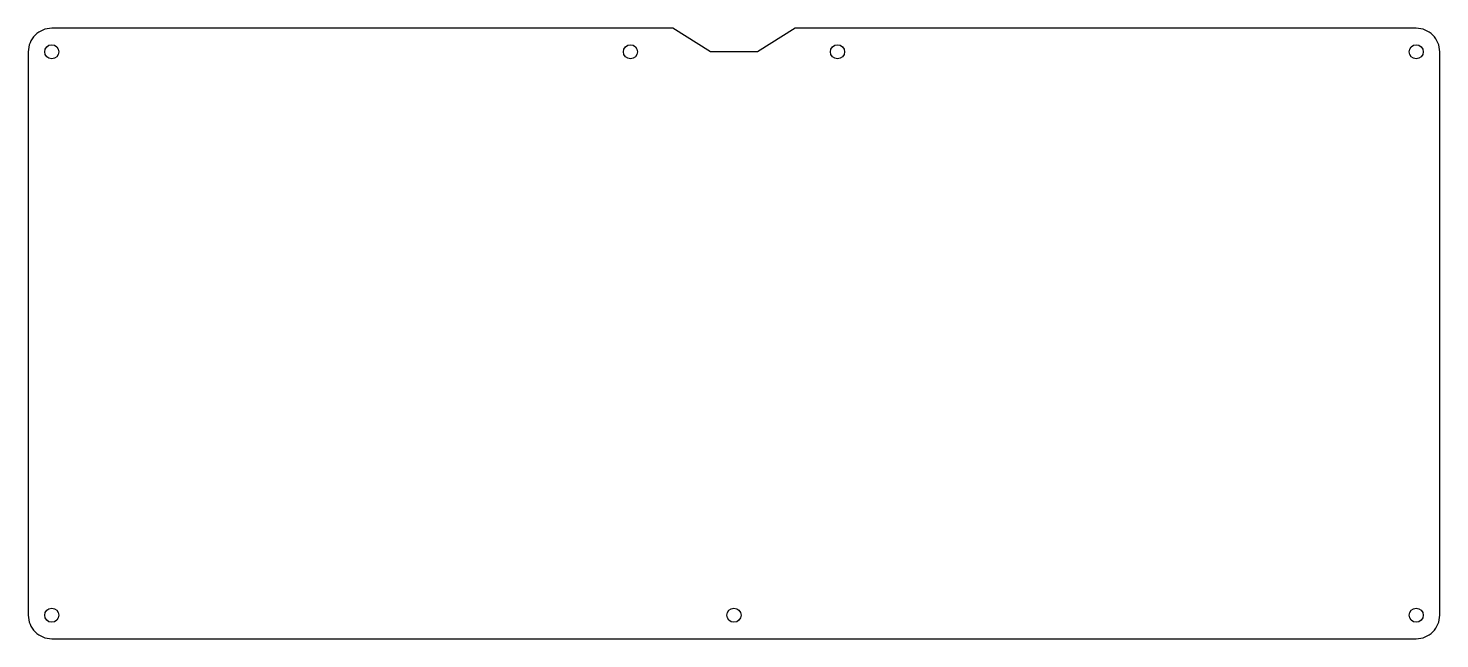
# Model space of a CAD drawing. Header units: inches. Extents: x -150 to 150, y -16 to 114.
import ezdxf

# ---------------------------------------------------------------- set-up
doc = ezdxf.new("R2010")
doc.units = ezdxf.units.IN
doc.header["$MEASUREMENT"] = 0
doc.layers.get('0').update_dxf_attribs({"color": 1})

msp = doc.modelspace()

# ---------------------------------------------------------------- linework, layer by layer
msp.add_lwpolyline([(145.43, 113.89), (13.43, 113.89), (5.43, 108.89), (-4.57, 108.89), (-12.57, 113.89), (-144.57, 113.89, 0.414214), (-149.57, 108.89), (-149.57, -10.8, 0.414214), (-144.57, -15.8), (145.43, -15.8, 0.414214), (150.43, -10.8), (150.43, 108.89, 0.414214)], format="xyb", close=True)
for centre in [(-144.57, 108.89), (-21.57, 108.89), (22.43, 108.89), (145.43, 108.89), (-144.57, -10.8), (0.43, -10.8), (145.43, -10.8)]:
    msp.add_circle(centre, 1.5)

doc.saveas('drawing.dxf')
